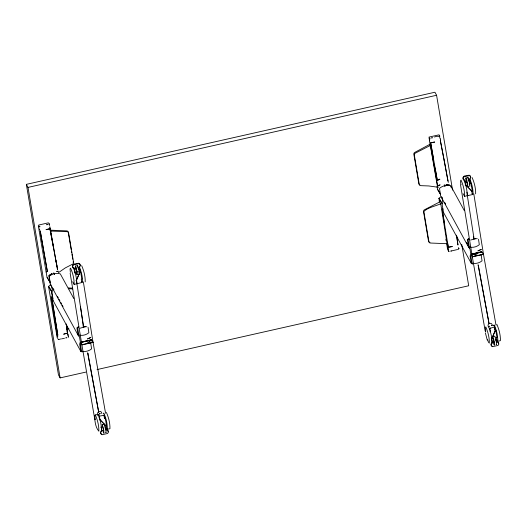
<?xml version="1.0" encoding="UTF-8"?>
<svg xmlns="http://www.w3.org/2000/svg" width="527" height="527" viewBox="0 0 527 527"><rect width="100%" height="100%" fill="white"/><g stroke="black" fill="none" stroke-linecap="round" stroke-linejoin="round"><path stroke-width="0.79" d="M48.945 275.562L52.147 273.533L48.958 275.489L50.217 282.485L47.002 277.235L38.313 225.714L38.833 225.003L48.313 222.862L49.024 223.303L49.4 225.516M50.948 284.685L48.543 286.398L51.751 291.497L52.95 298.611M73.2 267.545C75.407 272.624 76.876 278.23 76.725 283.796L74.116 284.382C74.267 278.823 72.798 273.21 70.592 268.131L70.025 268.908L70.387 272.406M85.203 281.886C85.354 276.319 83.885 270.713 81.672 265.634M101.474 430.618C101.586 425.078 100.222 419.4 97.95 414.367L95.341 414.953L94.781 415.731L95.137 419.228M106.428 412.457C108.634 417.536 110.103 423.141 109.952 428.708L107.343 429.294C107.495 423.734 106.026 418.122 103.812 413.043L103.252 413.82M463.648 179.496C465.921 184.529 467.291 190.201 467.179 195.748L464.57 196.334C464.722 190.774 463.253 185.161 461.039 180.082L460.479 180.86L460.842 184.358M475.657 193.837C475.809 188.271 474.34 182.665 472.126 177.586M491.928 342.57C492.08 337.01 490.611 331.397 488.404 326.318M496.875 324.408C499.089 329.487 500.558 335.093 500.406 340.659L497.798 341.246C497.903 335.706 496.539 330.034 494.267 324.994L493.707 325.772M67.239 329.698L66.738 326.187M440.546 197.078A10.573 9.605 -28.6 0 0 439.07 198.165L439.32 202.151L424.505 209.766A1.765 1.601 -28.6 0 0 423.524 211.577L428.491 241.043A1.765 1.601 -28.6 0 0 429.044 241.965M97.535 413.86L97.818 412.463L98.964 411.495L100.44 411.409L101.553 412.246L101.783 413.603M98.325 414.611L97.897 415.019L98.463 414.262L99.372 416.146L99.972 419.696L106.052 425.928L106.579 429.07L106.237 429.571M468.523 238.81L467.35 239.778L468.602 247.189L469.972 249.007L470.776 253.79L470.097 256.076L471.349 263.487L472.745 263.875M79.057 268.322L79.531 268.638L80.064 271.78L76.455 280.199L77.054 283.75L81.777 282.531L81.296 279.106L81.81 278.994L80.578 271.668L79.768 269.646M494.142 342.095L492.231 342.24L491.658 338.973L495.268 330.554L494.669 327.003L493.766 325.119M79.254 269.765L80.064 271.78L76.455 280.199L75.941 280.311M491.658 338.973L495.268 330.554L494.458 328.538M488.582 326.911L489.372 326.18L488.799 326.549M79.057 274.106L79.458 274.231L78.931 269.923L77.548 265.601L75.394 266.082L76.777 270.404L77.311 274.712L76.909 274.593L76.599 272.782L77.364 271.51M78.497 269.607L79.261 268.342M492.462 342.418L493.983 339.875M489.932 328.301L494.669 327.003M78.628 269.699L79.439 268.467M492.284 342.286L493.496 340.435M97.39 415.144L97.95 414.367M461.026 184.562L460.591 185.148L472.291 256.675L483.463 254.152L473.793 193.824M73.148 268.197L73.714 267.439L74.623 269.323L75.223 272.874L74.709 272.993M440.388 203.989L440.598 203.778C437.7 205.372 428.359 207.447 424.96 210.55A1.765 1.601 -28.6 0 0 423.978 212.361L428.938 241.781A1.765 1.601 -28.6 0 0 430.434 243.033L447.015 243.691L446.685 243.731M93.022 342.201L91.171 339.856L80.802 342.359L81.85 344.717L93.022 342.201L83.352 281.873M496.026 325.231L483.496 254.343L481.612 251.807L471.461 254.1L472.324 256.866L485.183 331.015L485.775 331.384M471.276 254.501L482.021 252.077M91.171 339.856L87.442 343.459L91.171 339.856L81.02 342.142M470.578 240.062L475.657 238.672L473.707 238.883L473.694 236.511L467.238 194.918M58.28 272.775L65.282 267.914L72.588 264.159A1.765 1.601 -28.6 0 0 73.569 262.347L68.609 232.927A1.765 1.601 -28.6 0 0 67.113 231.676L50.711 231.057L57.489 269.752M467.429 239.587L468.602 238.764M78.74 326.463L76.896 327.827L78.148 335.238L79.518 337.056L80.321 341.839L79.643 344.124L80.894 351.535L82.37 351.891M57.535 269.198L49.913 228.678L46.126 229.667L49.913 228.678L53.642 248.25M68.892 328.512L67.291 329.428L66.969 325.996M78.536 267.604L79.577 267.084L80.321 265.832L80.097 264.482L78.997 263.652L73.418 264.91L72.673 266.161L72.897 267.505L73.991 268.342L76.494 268.065M468.99 179.555L470.031 179.035L470.776 177.783L470.545 176.433L469.452 175.603L463.872 176.861L463.121 178.106L463.352 179.457L464.445 180.293L466.942 180.017M102.278 430.375L101.243 430.895L100.492 432.14L100.723 433.49L101.816 434.327M490.235 328.005L489.893 328.505L490.426 331.648L489.912 331.766M79.946 328.255L85.216 326.714L83.266 326.924L83.259 324.56L76.797 282.966M46.112 271.998L47.331 271.497L40.223 230.859L47.384 271.477M439.347 135.973L439.874 136.052C440.532 137.178 436.942 135.367 434.558 137.053M457.647 249.502L450.743 251.102L451.362 250.977M64.485 338.248L61.481 338.914M86.138 341.206L91.204 340.047L93.055 342.392L105.584 413.28M481.612 251.807L471.461 254.1L477.87 255.417M476.579 253.158L481.645 251.998M85.809 372.108L60.118 377.899L58.464 374.862L26.35 184.364L434.933 92.232L436.587 95.268L452.574 190.115M26.35 184.364L28.01 187.408L436.587 95.268M466.909 192.151L467.752 195.609L472.35 194.608L471.751 191.057L467.363 186.545L467.238 183.791L465.848 178.034L467.996 177.553L469.379 181.874L469.913 186.183L469.511 186.057M74.623 269.323L76.837 268.823M466.962 180.847L465.143 181.552L465.67 184.825L471.751 191.057L472.264 190.945L471.033 183.62L470.216 181.598M468.444 180.517L469.919 180.181L470.519 183.732L471.033 183.62M449.485 185.063L446 184.72L449.551 185.096M80.064 271.78L80.578 271.668M465.163 184.944L465.67 184.825L467.759 186.663L467.232 182.355L465.848 178.034M76.909 274.593L78.339 274.271M467.363 186.545L468.793 186.222M80.46 306.45L83.45 326.971M58.563 339.434C57.575 338.123 57.871 340.488 60.585 338.947M91.204 340.047L81.053 342.333L85.414 341.364M80.835 342.55L81.883 344.908L93.055 342.392M472.324 256.866L483.496 254.343M87.969 353.788L98.747 412.41L87.634 352.827L87.996 353.788M97.047 369.572L468.701 285.766L461.731 244.423M99.372 416.146L104.148 415.223L104.814 418.603L105.328 418.491L106.559 425.816L105.499 425.454M99.458 419.815L99.972 419.696L106.052 425.928M495.268 330.554L495.782 330.442L497.014 337.767L495.953 337.399M102.212 424.696L103.602 429.38L103.971 433.26L103.496 432.792L103.318 429.241L102.212 424.696L104.359 424.209L105.749 428.899L106.118 432.772L105.65 432.305M492.666 336.648L494.056 341.331L494.425 345.211L493.951 344.737L493.773 341.193L492.666 336.648L494.813 336.16L496.203 340.844L496.572 344.724L496.098 344.256M100.69 427.14L101.204 427.022L101.803 430.572L103.279 430.236M494.095 342.016L491.691 342.846L490.947 344.091L491.177 345.442L492.271 346.272M103.872 430.48L101.467 431.31L100.723 432.555L100.947 433.905L102.047 434.735L107.627 433.477L108.371 432.232L108.147 430.882L107.047 430.052L105.914 430.019M494.326 342.431L491.922 343.261L491.177 344.506L491.401 345.857L492.501 346.687L498.081 345.429L498.825 344.184L498.601 342.833L497.501 342.003L496.368 341.97M471.494 254.291L475.855 253.322M475.486 238.691L477.251 238.659M85.045 326.74L86.817 326.707M448.246 250.305L447.686 249.87L446.567 243.23L447.12 244.014L440.829 204.206L439.564 201.696M496.144 341.555L497.277 341.588L498.371 342.418L498.601 343.769M105.69 429.604L106.823 429.637L107.916 430.467L108.147 431.817M68.339 287.953L72.37 288.111M68.8 288.763L72.792 288.915M467.917 195.609L467.535 195.464M103.806 415.144L104.188 415.289M469.208 184.246L469.386 183.31M76.599 272.782L76.784 271.84L75.394 266.082M471.481 263.632L472.838 263.882M471.461 254.1L477.884 255.411M50.282 230.167L66.725 230.872A1.765 1.601 -28.6 0 1 68.22 232.13L71.178 249.646M442.39 208.876L443.003 209.094M39.334 228.935L39.723 229.897M437.581 189.331L437.002 186.512M47.127 277.38L50.105 282.367M57.647 338.354L57.232 337.919L48.543 286.398L51.659 291.688M95.321 419.433L94.741 419.057L81.883 344.908M465.176 181.486L467.192 182.862M105.202 428.352L106.546 429.274M464.221 179.878L463.128 179.048L462.897 177.698L463.641 176.446L464.682 175.926L469.228 175.188L470.321 176.018L470.552 177.368M465.301 181.288L467.251 182.764M73.767 267.927L72.673 267.097L72.443 265.746L73.187 264.495L74.228 263.974L78.773 263.236L79.867 264.073L80.097 265.417M107.343 429.294L106.355 428.115M471.711 190.464L472.264 190.945M471.204 190.576L471.751 191.057M106.013 425.335L106.559 425.816M464.254 210.484L450.743 185.8A11.706 10.632 -28.6 0 0 439.485 188.337L440.658 195.939L468.602 247.189M442.028 197.763L442.832 202.546L442.16 204.825L443.536 212.381M51.574 285.812L52.377 290.594L51.705 292.874L53.082 300.43M464.57 196.334L463.101 193.666M496.809 340.067L497.798 341.246M81.606 281.286L82.594 282.472C82.785 277.057 81.257 271.662 79.34 266.642M74.116 284.382L72.647 281.714M73.8 298.532L60.289 273.849A11.706 10.632 -28.6 0 0 49.031 276.385L50.302 284.119M492.251 324.849L491.539 323.677L490.156 323.282L488.76 323.841L488.002 325.1L488.233 326.463M441.666 196.854L442.449 198.297M444.808 202.625L445.598 204.068M466.454 242.321L467.238 243.764M468.022 245.207L469.597 248.092M443.405 212.236L471.349 263.487M53.174 288.506L53.965 289.955M57.502 296.451L58.293 297.893M59.077 299.336L59.867 300.779M60.651 302.221L61.442 303.664M62.226 305.107L63.009 306.549M78.358 334.698L79.142 336.14M50.203 283.994L78.148 335.238M52.95 300.285L80.894 351.535M469.313 178.923L469.919 180.181M472.06 193.238L473.042 194.423C473.206 189.134 471.843 183.791 469.84 178.923M95.341 414.953C97.548 420.032 99.017 425.645 98.865 431.205C95.664 427.667 95.17 422.568 94.629 418.036M469.709 181.716L470.519 183.732M494.972 328.426L495.782 330.442M74.682 271.53L75.223 272.874M104.517 416.475L105.328 418.491M104.003 416.587L104.814 418.603M99.162 417.68L99.972 419.696M442.166 209.463L448.279 247.222L452.238 246.55L448.279 247.222L447.568 242.822M51.712 297.511L57.825 335.277L51.824 297.788M50.948 231.142L50.763 231.439L50.579 230.833M487.607 339.75L488.331 341.977L489.319 343.156C489.471 337.596 488.002 331.984 485.789 326.905L485.229 327.682L485.663 331.878M487.277 340.106L485.387 332.952M468.674 180.208L469.096 181.729M78.22 268.256L78.642 269.778M448.115 181.512L448.332 182.362M495.657 339.632L495.92 340.706M105.071 427.14L105.466 428.754M55.928 260.417L56.995 266.155M429.268 138.568L429.676 140.821M435.071 167.856L437.305 180.392L439.801 179.213L437.305 180.392L430.678 142.81L434.63 142.059L430.678 142.81L433.273 157.652M440.315 138.673L440.638 140.518M49.861 226.722L50.184 228.566M496.5 337.879L497.099 341.43M478.509 239.232L479.32 244.699A10.573 9.605 -28.6 0 1 469.293 246.959L468.108 239.844A10.573 9.605 -28.6 0 1 469.063 239.139M481.098 254.613L482.04 260.825A10.573 9.605 -28.6 0 1 472.014 263.085L470.828 255.97A10.573 9.605 -28.6 0 1 471.777 255.266M467.996 177.553L468.305 179.378M450.875 185.945L451.125 187.428M440.032 138.502L439.063 134.82L429.011 137.086L430.434 147.547M440.302 140.123L440.579 141.75M458.503 247.578L458.648 248.448M448.431 248.975L448.648 250.272M445.882 239.186L446.152 240.799M88.068 327.28L88.879 332.741A10.573 9.605 -28.6 0 1 78.852 335.001L77.667 327.886A10.573 9.605 -28.6 0 1 78.622 327.181M90.657 342.655L91.599 348.874A10.573 9.605 -28.6 0 1 81.573 351.134L80.387 344.019A10.573 9.605 -28.6 0 1 81.336 343.314M77.548 265.601L77.851 267.426M104.359 424.209L104.669 426.02M71.441 251.241L71.712 252.835M71.982 254.429L72.252 256.023M72.515 257.611L72.785 259.205M49.775 227.73L50.019 229.205M67.192 331.075L67.443 332.55M67.693 334.032L67.943 335.508M28.01 187.408L60.118 377.899M81.85 344.717L70.15 273.197M67.996 334.118L68.332 336.239M444.557 224.127L442.726 212.546M447.95 247.222L448.233 248.981M57.496 335.271L57.779 337.03M51.191 296.174L57.371 336.516M456.566 235.444L457.97 245.042L456.54 235.141M66.211 324.191L67.515 333.09L63.741 334.158L67.515 333.09L66.204 324.013M473.694 236.511L473.892 238.922M78.931 271.359L78.978 272.334M437.944 187.559L430.592 145.854L429.887 144.312L414.828 152.375A1.765 1.601 -28.6 0 0 413.847 154.187L418.813 183.659A1.765 1.601 -28.6 0 0 419.867 184.832M73.187 261.596A1.765 1.601 -28.6 0 1 73.115 262.38M429.986 242.301A1.765 1.601 -28.6 0 1 429.538 242.222M438.385 185.754L438.299 185.3L438.385 185.754M68.128 337.142L68.49 336.582L68.128 337.142M458.576 249.113L458.945 248.533L458.576 249.113M49.591 224.469C49.281 225.444 48.543 223.455 49.419 224.1L49.591 224.469M437.897 187.217L428.747 185.952L420.763 185.649A1.765 1.601 -28.6 0 1 419.261 184.391L414.308 154.971A1.765 1.601 -28.6 0 1 415.289 153.159L430.348 145.445L437.568 187.243L437.897 187.217M39.881 226.788L39.11 226.926L38.945 226.458L39.472 226.142L39.881 226.788M88.543 342.616L87.475 343.65L88.529 342.622M429.762 138.107L429.433 138.812L430.052 138.917L429.762 138.107M438.998 185.326L438.471 185.603L440.117 184.852L438.998 185.326M90.769 337.471L87.561 338.933L90.769 337.471M481.21 249.423L478.002 250.885L481.21 249.423M100.104 413.662L99.096 414.005L100.137 413.655M47.351 224.607L46.725 224.733L47.351 224.607M66.422 337.761L65.809 337.919L66.428 337.767M478.437 265.74L478.075 264.785L489.043 323.552L478.411 265.746M491.368 325.429L492.211 325.357L491.368 325.429M449.017 251.353L448.332 250.924L449.017 251.353M432.285 137.784L431.646 137.903L432.285 137.784M57.654 271.319L56.593 271.339L58.319 271.53L58.062 271.043L57.654 271.319M477.917 255.602L476.309 255.272L477.903 255.608M439.261 192.164L437.456 189.186L440.539 194.292L439.261 192.164M442.113 203.639L438.998 198.35L442.113 203.639M54.531 274.284L53.826 273.012L54.531 274.284M444.966 186.242L444.268 184.97L444.966 186.242M444.189 160.136L440.368 140.623L448.022 181.13L444.189 160.136"/></g></svg>
